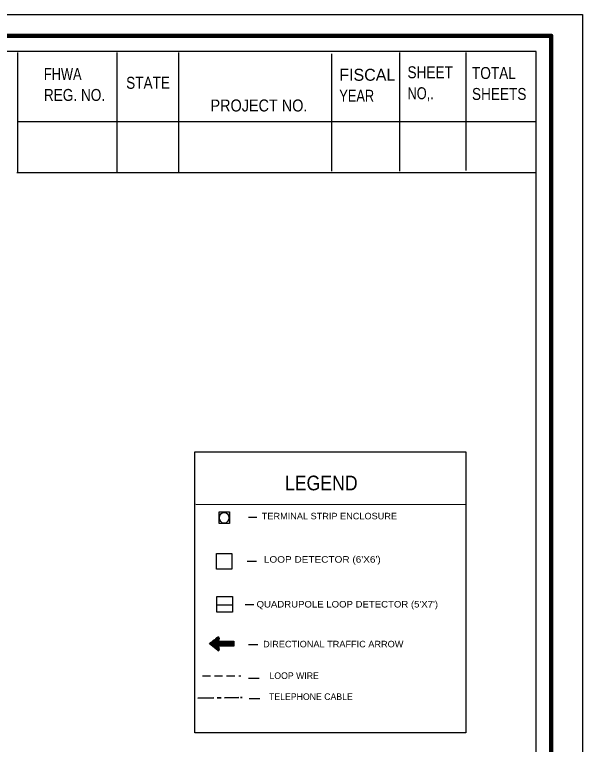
# Model space of a CAD drawing. Extents: x -3227 to 12266, y -3528 to 2100.
# Drawn here: x 1294 to 4033, y -1437 to 2082 of the extents above; entities that cross this region are included whole.
import ezdxf

# ---------------------------------------------------------------- set-up
doc = ezdxf.new("R2010")
doc.units = 0
doc.header["$LTSCALE"] = 13
doc.linetypes.add('LONG_DASH_SHORT_DASH', pattern=[9.9, 6, -1.2, 1.5, -1.2])
doc.linetypes.add('MEDIUM_DASHED', pattern=[4.5, 3, -1.5])
doc.layers.add('1', color=7, linetype='Continuous', lineweight=13)

msp = doc.modelspace()

# ---------------------------------------------------------------- linework, layer by layer
at = {"layer": '1', "lineweight": 25}
for p, q in [((3150.93, 1900.2), (3150.93, 1326.81)), ((1307.78, 1899.09), (1307.78, 1323.09)), ((1786.73, 1899.93), (1786.73, 1324.59)), ((2084.43, 1899.98), (2084.43, 1323.09)), ((2821.76, 1893.09), (2821.76, 1327.03)), ((3470.04, 1899.93), (3470.04, 1330.59)), ((1307.88, 1566.11), (3601.07, 1566.11)), ((1309.95, 1566.11), (3807.37, 1566.11)), ((1304.57, 1321.54), (3810.18, 1321.54)), ((2168.09, -278.18), (3470.73, -279.69)), ((2422.21, -340.93), (2462.23, -340.93)), ((2415.84, -552.46), (2460.85, -552.46)), ((2269.92, -764.39), (2344.34, -764.39)), ((2405.41, -762.72), (2448, -762.72)), ((2233.66, -951.87), (2273.97, -920.05)), ((2234.1, -952.2), (2236.13, -950.04)), ((2234.44, -952.31), (2237.8, -948.48)), ((2234.8, -952.7), (2239.69, -947.26)), ((2234.99, -952.86), (2241.36, -945.76)), ((2235.33, -953.03), (2243.2, -944.32)), ((2235.64, -953.42), (2244.97, -942.93)), ((2235.93, -953.7), (2246.7, -941.6)), ((2236.28, -953.76), (2248.48, -940.26)), ((2236.62, -954.14), (2250.21, -938.71)), ((2236.92, -954.43), (2252.13, -937.43)), ((2237.31, -954.59), (2253.77, -935.87)), ((2237.46, -954.76), (2255.64, -934.54)), ((2237.8, -955.2), (2257.33, -933.04)), ((2238.16, -955.31), (2259.15, -931.76)), ((2238.5, -955.54), (2260.89, -930.32)), ((2238.7, -955.7), (2262.66, -928.88)), ((2238.99, -956.04), (2264.53, -927.65)), ((2239.39, -956.31), (2266.17, -926.16)), ((2239.74, -956.42), (2268.1, -924.71)), ((2239.98, -956.81), (2269.73, -923.33)), ((2240.32, -957.09), (2271.61, -921.93)), ((2240.68, -957.26), (2273.34, -920.44)), ((2240.92, -957.59), (2274.67, -919.66)), ((2241.26, -957.82), (2275.41, -919.33)), ((2241.51, -957.92), (2276, -919.16)), ((2241.81, -958.26), (2276.65, -919.16)), ((2242.16, -958.59), (2277.04, -919.33)), ((2242.5, -958.76), (2277.48, -919.44)), ((2242.74, -958.97), (2277.79, -919.54)), ((2243.05, -959.2), (2278.23, -919.77)), ((2243.34, -959.48), (2278.57, -920.05)), ((2243.73, -959.75), (2278.82, -920.16)), ((2244.03, -959.81), (2279.17, -920.55)), ((2244.33, -960.25), (2279.36, -920.88)), ((2244.72, -960.48), (2279.66, -921.21)), ((2244.97, -960.59), (2279.8, -921.55)), ((2245.32, -960.98), (2280, -921.93)), ((2245.57, -961.25), (2280.16, -922.43)), ((2245.86, -961.36), (2280.3, -922.77)), ((2246.2, -961.7), (2280.3, -923.43)), ((2246.5, -961.98), (2280.3, -923.94)), ((2246.9, -962.15), (2280.16, -924.66)), ((2247.1, -962.31), (2280, -925.44)), ((2247.39, -962.76), (2279.8, -926.26)), ((2247.74, -962.86), (2279.66, -926.99)), ((2248.09, -963.14), (2279.46, -927.71)), ((2248.38, -963.26), (2279.36, -928.6)), ((2248.72, -963.64), (2279.17, -929.27)), ((2249.03, -963.87), (2278.97, -930.26)), ((2249.22, -964.03), (2278.82, -930.99)), ((2249.57, -964.37), (2278.62, -931.76)), ((2249.91, -964.64), (2278.37, -932.6)), ((2250.21, -964.87), (2278.23, -933.38)), ((2250.46, -965.14), (2278.03, -934.15)), ((2250.8, -965.42), (2277.79, -934.88)), ((2251.14, -965.48), (2277.64, -935.71)), ((2251.4, -965.75), (2277.48, -936.43)), ((2251.79, -966.14), (2277.33, -937.43)), ((2252.13, -966.31), (2277.14, -938.21)), ((2252.44, -966.53), (2276.94, -938.93)), ((2252.59, -966.86), (2277.04, -939.43)), ((2253.03, -967.03), (2277.64, -939.43)), ((2253.27, -967.3), (2278.18, -939.43)), ((2253.61, -967.36), (2278.62, -939.43)), ((2253.97, -967.75), (2279.17, -939.43)), ((2254.26, -968.03), (2279.66, -939.43)), ((2254.51, -968.31), (2280.3, -939.43)), ((2254.86, -968.58), (2280.7, -939.43)), ((2255.1, -968.75), (2281.28, -939.43)), ((2255.45, -968.92), (2281.83, -939.43)), ((2255.79, -969.25), (2282.38, -939.43)), ((2256.09, -969.52), (2282.87, -939.43)), ((2256.39, -969.69), (2283.36, -939.43)), ((2256.63, -969.92), (2283.86, -939.43)), ((2256.93, -970.31), (2284.35, -939.43)), ((2257.33, -970.42), (2284.95, -939.43)), ((2257.62, -970.69), (2285.54, -939.43)), ((2258.02, -970.92), (2286.03, -939.43)), ((2258.31, -971.19), (2286.53, -939.43)), ((2258.51, -971.42), (2287.02, -939.43)), ((2258.86, -971.75), (2287.57, -939.43)), ((2259.15, -971.91), (2288.06, -939.43)), ((2259.45, -972.25), (2288.61, -939.43)), ((2259.85, -972.3), (2289.15, -939.43)), ((2260.14, -972.7), (2289.69, -939.43)), ((2260.44, -972.97), (2290.23, -939.43)), ((2260.68, -973.08), (2290.78, -939.43)), ((2260.99, -973.36), (2291.27, -939.43)), ((2261.38, -973.7), (2291.81, -939.43)), ((2261.67, -973.81), (2292.36, -939.43)), ((2262.01, -974.08), (2292.75, -939.43)), ((2262.37, -974.42), (2293.45, -939.43)), ((2262.51, -974.58), (2293.84, -939.43)), ((2262.86, -974.86), (2294.49, -939.43)), ((2263.21, -975.08), (2294.98, -939.43)), ((2263.5, -975.3), (2295.42, -939.43)), ((2263.85, -975.59), (2295.97, -939.43)), ((2264.14, -975.8), (2296.46, -939.43)), ((2264.49, -976.14), (2297.1, -939.43)), ((2264.69, -976.3), (2297.64, -939.43)), ((2277.04, -963.14), (2298.14, -939.43)), ((2277.64, -963.14), (2298.63, -939.43)), ((2278.18, -963.14), (2299.17, -939.43)), ((2278.62, -963.14), (2299.67, -939.43)), ((2279.17, -963.14), (2300.16, -939.43)), ((2279.66, -963.14), (2300.76, -939.43)), ((2280.16, -963.14), (2301.2, -939.43)), ((2280.7, -963.14), (2301.75, -939.43)), ((2281.28, -963.14), (2302.24, -939.43)), ((2281.83, -963.14), (2302.88, -939.43)), ((2282.38, -963.14), (2303.38, -939.43)), ((2282.87, -963.14), (2303.82, -939.43)), ((2283.36, -963.14), (2304.51, -939.43)), ((2283.86, -963.14), (2304.96, -939.43)), ((2284.35, -963.14), (2305.5, -939.43)), ((2284.89, -963.14), (2305.95, -939.43)), ((2285.54, -963.14), (2306.54, -939.43)), ((2286.03, -963.14), (2307.03, -939.43)), ((2286.53, -963.14), (2307.57, -939.43)), ((2287.02, -963.14), (2308.17, -939.43)), ((2287.57, -963.14), (2308.61, -939.43)), ((2288.06, -963.14), (2309.26, -939.43)), ((2288.61, -963.14), (2309.75, -939.43)), ((2289.15, -963.14), (2310.25, -939.43)), ((2289.69, -963.14), (2310.74, -939.43)), ((2290.14, -963.14), (2311.28, -939.43)), ((2290.78, -963.14), (2311.83, -939.43)), ((2291.27, -963.14), (2312.32, -939.43)), ((2291.81, -963.14), (2312.77, -939.43)), ((2292.36, -963.14), (2313.36, -939.43)), ((2292.75, -963.14), (2313.9, -939.43)), ((2293.45, -963.14), (2314.49, -939.43)), ((2293.84, -963.14), (2314.99, -939.43)), ((2294.49, -963.14), (2315.43, -939.43)), ((2294.98, -963.14), (2315.97, -939.43)), ((2295.42, -963.14), (2316.62, -939.43)), ((2295.97, -963.14), (2317.01, -939.43)), ((2296.46, -963.14), (2317.66, -939.43)), ((2297.1, -963.14), (2318.15, -939.43)), ((2297.55, -963.14), (2318.65, -939.43)), ((2298.09, -963.14), (2319.14, -939.43)), ((2298.63, -963.14), (2319.69, -939.43)), ((2299.17, -963.14), (2320.28, -939.43)), ((2299.67, -963.14), (2320.67, -939.43)), ((2300.16, -963.14), (2321.36, -939.43)), ((2300.76, -963.14), (2321.85, -939.43)), ((2301.2, -963.14), (2322.35, -939.43)), ((2301.75, -963.14), (2322.89, -939.43)), ((2302.24, -963.14), (2323.39, -939.43)), ((2302.88, -963.14), (2323.88, -939.43)), ((2303.38, -963.14), (2324.38, -939.43)), ((2303.82, -963.14), (2324.97, -939.43)), ((2304.51, -963.14), (2325.41, -939.43)), ((2304.96, -963.14), (2326.06, -939.43)), ((2305.5, -963.14), (2326.55, -939.43)), ((2305.95, -963.14), (2327.1, -939.43)), ((2306.54, -963.14), (2327.54, -939.43)), ((2307.03, -963.14), (2328.08, -939.43)), ((2307.57, -963.14), (2328.68, -939.43)), ((2308.17, -963.14), (2329.17, -939.43)), ((2308.61, -963.14), (2329.76, -939.43)), ((2309.16, -963.14), (2330.16, -939.43)), ((2309.75, -963.14), (2330.75, -939.43)), ((2310.25, -963.14), (2331.29, -939.43)), ((2310.74, -963.14), (2331.78, -939.43)), ((2311.28, -963.14), (2332.28, -939.43)), ((2311.83, -963.14), (2332.82, -939.43)), ((2312.27, -963.14), (2333.42, -939.43)), ((2312.77, -963.14), (2333.96, -939.43)), ((2313.36, -963.14), (2334.51, -939.43)), ((2313.9, -963.14), (2334.95, -939.43)), ((2314.49, -963.14), (2335.45, -939.43)), ((2314.99, -963.14), (2335.94, -939.43)), ((2315.43, -963.14), (2336.53, -939.43)), ((2315.97, -963.14), (2336.98, -939.43)), ((2316.62, -963.14), (2337.62, -939.43)), ((2316.96, -963.14), (2338.16, -939.43)), ((2317.66, -963.14), (2338.65, -939.43)), ((2318.15, -963.14), (2339.15, -939.43)), ((2318.65, -963.14), (2339.69, -939.43)), ((2319.14, -963.14), (2340.19, -939.43)), ((2319.69, -963.14), (2340.78, -939.43)), ((2320.28, -963.14), (2341.18, -939.43)), ((2320.67, -963.14), (2341.82, -939.43)), ((2321.36, -963.14), (2342.36, -939.43)), ((2321.85, -963.14), (2342.91, -939.43)), ((2322.35, -963.14), (2343.4, -939.43)), ((2322.89, -963.14), (2343.9, -939.43)), ((2323.39, -963.14), (2344.49, -939.43)), ((2323.88, -963.14), (2344.89, -939.43)), ((2324.38, -963.14), (2345.57, -939.43)), ((2324.87, -963.14), (2346.07, -939.43)), ((2325.41, -963.14), (2346.56, -939.43)), ((2326.06, -963.14), (2347.05, -939.43)), ((2326.55, -963.14), (2347.55, -939.43)), ((2327.05, -963.14), (2348.09, -939.43)), ((2327.54, -963.14), (2348.59, -939.43)), ((2328.08, -963.14), (2349.23, -939.43)), ((2328.68, -963.14), (2349.78, -939.43)), ((2329.17, -963.14), (2350.22, -939.43)), ((2329.71, -963.14), (2350.76, -939.43)), ((2330.16, -963.14), (2351.31, -939.43)), ((2330.75, -963.14), (2351.8, -939.43)), ((2331.29, -963.14), (2351.85, -939.93)), ((2331.78, -963.14), (2351.85, -940.6)), ((2332.28, -963.14), (2351.85, -941.2)), ((2332.82, -963.14), (2351.85, -941.71)), ((2333.42, -963.14), (2351.85, -942.43)), ((2333.96, -963.14), (2351.85, -942.82)), ((2334.51, -963.14), (2351.85, -943.42)), ((2334.95, -963.14), (2351.85, -944.09)), ((2335.45, -963.14), (2351.85, -944.7)), ((2335.94, -963.14), (2351.85, -945.31)), ((2336.48, -963.14), (2351.85, -945.87)), ((2336.98, -963.14), (2351.85, -946.54)), ((2337.62, -963.14), (2351.85, -947.04)), ((2338.16, -963.14), (2351.85, -947.65)), ((2338.65, -963.14), (2351.85, -948.15)), ((2339.15, -963.14), (2351.85, -948.82)), ((2339.69, -963.14), (2351.85, -949.53)), ((2340.19, -963.14), (2351.85, -950.04)), ((2274.33, -983.91), (2233.66, -951.87)), ((2233.76, -951.92), (2234.25, -951.43)), ((2265.03, -976.47), (2276.94, -963.26)), ((2265.38, -976.75), (2276.94, -963.76)), ((2265.73, -977.14), (2277.14, -964.14)), ((2265.93, -977.25), (2277.24, -964.7)), ((2266.17, -977.58), (2277.33, -965.14)), ((2266.51, -977.75), (2277.48, -965.48)), ((2266.91, -978.02), (2277.64, -966.14)), ((2267.26, -978.31), (2277.64, -966.53)), ((2267.55, -978.63), (2277.79, -967.03)), ((2267.85, -978.75), (2277.93, -967.36)), ((2268.14, -978.97), (2277.98, -968.03)), ((2268.54, -979.13), (2278.18, -968.41)), ((2268.74, -979.47), (2278.18, -968.87)), ((2269.08, -979.75), (2278.32, -969.31)), ((2269.39, -979.86), (2278.37, -969.81)), ((2269.73, -980.3), (2278.52, -970.31)), ((2269.97, -980.53), (2278.62, -970.75)), ((2270.32, -980.63), (2278.72, -971.19)), ((2270.57, -980.91), (2278.91, -971.75)), ((2270.91, -981.24), (2278.97, -972.25)), ((2271.26, -981.36), (2279.02, -972.58)), ((2271.61, -981.64), (2279.17, -973.08)), ((2271.9, -982.02), (2279.36, -973.58)), ((2272.3, -982.14), (2279.46, -974.08)), ((2272.59, -982.41), (2279.46, -974.42)), ((2272.74, -982.64), (2279.66, -974.92)), ((2273.14, -982.91), (2279.76, -975.47)), ((2273.43, -983.13), (2279.8, -975.97)), ((2273.68, -983.31), (2280, -976.41)), ((2274.03, -983.69), (2280.05, -976.8)), ((2274.28, -983.91), (2280.16, -977.25)), ((2274.67, -984.02), (2280.3, -977.75)), ((2274.96, -984.3), (2280.4, -978.25)), ((2275.36, -984.36), (2280.5, -978.69)), ((2275.81, -984.69), (2280.6, -979.13)), ((2276.25, -984.75), (2280.7, -979.75)), ((2276.8, -984.8), (2280.7, -980.3)), ((2277.33, -984.75), (2280.7, -980.91)), ((2277.98, -984.36), (2280.5, -981.69)), ((2279.17, -983.69), (2279.8, -983.13)), ((2340.78, -963.14), (2351.85, -950.64)), ((2341.18, -963.14), (2351.85, -951.15)), ((2341.77, -963.14), (2351.85, -951.75)), ((2342.36, -963.14), (2351.85, -952.31)), ((2342.91, -963.14), (2351.85, -953.03)), ((2343.4, -963.14), (2351.85, -953.42)), ((2343.85, -963.14), (2351.85, -954.2)), ((2344.49, -963.14), (2351.85, -954.76)), ((2344.89, -963.14), (2351.85, -955.31)), ((2345.57, -963.14), (2351.85, -955.98)), ((2346.07, -963.14), (2351.85, -956.42)), ((2346.51, -963.14), (2351.85, -957.15)), ((2347.05, -963.14), (2351.85, -957.76)), ((2347.55, -963.14), (2351.85, -958.26)), ((2348.09, -963.14), (2351.85, -958.97)), ((2348.59, -963.14), (2351.85, -959.48)), ((2349.18, -963.14), (2351.85, -960.09)), ((2349.78, -963.14), (2351.85, -960.59)), ((2350.22, -963.14), (2351.85, -961.25)), ((2350.76, -963.14), (2351.85, -961.81)), ((2351.31, -963.14), (2351.85, -962.42)), ((2351.8, -963.14), (2351.85, -963.14)), ((2422.9, -954.76), (2466.63, -954.76)), ((2422.9, -1117.09), (2474.34, -1117.09)), ((2425.12, -1215.77), (2476.56, -1215.77))]:
    msp.add_line(p, q, dxfattribs=at)
at = {"layer": '1', "linetype": 'MEDIUM_DASHED', "lineweight": 25}
msp.add_line((2199.91, -1106.25), (2385.9, -1105.64), dxfattribs=at)
at = {"layer": '1', "linetype": 'LONG_DASH_SHORT_DASH', "lineweight": 35}
for p, q in [((2177.44, -1213.67), (2375.86, -1210.07)), ((2384.1, -1209.92), (2392.41, -1209.77))]:
    msp.add_line(p, q, dxfattribs=at)
at = {"layer": '1', "lineweight": 25}
for points in [[(4032.58, 2082.23), (4032.58, -3527.77), (-3227.42, -3527.77), (-3227.42, 2082.23)], [(3809.2, 1903.65), (-3017.58, 1903.65), (-3017.58, -3253.49), (3809.2, -3253.49)], [(2164.04, -25.28), (3470.78, -25.28), (3470.78, -1380.54), (2164.04, -1380.54)], [(2280, -314.5), (2330.35, -314.5), (2330.35, -371.09), (2280, -371.09)], [(2267.31, -515.48), (2341.77, -515.48), (2341.77, -591.73), (2267.31, -591.73)], [(2269.92, -722.85), (2344.34, -722.85), (2344.34, -798.99), (2269.92, -798.99)]]:
    msp.add_lwpolyline(points, close=True, dxfattribs=at)
at = {"layer": '1', "lineweight": 106}
msp.add_lwpolyline([(-3099.2, -3323.96), (3882.18, -3323.96), (3882.18, 1980.5), (-3099.2, 1980.5)], close=True, dxfattribs=at)
at = {"layer": '1', "lineweight": 25}
msp.add_lwpolyline([(2280.16, -924.71), (2276.94, -939.43), (2351.85, -939.43), (2351.85, -963.14), (2276.94, -963.14), (2280.6, -979.13)], dxfattribs=at)
msp.add_ellipse((2304.99, -343.79), major_axis=(0, -25.9), ratio=0.889753, dxfattribs=at)
for centre, major_axis, start_param, end_param in [((2276.24, -923.73), (0, 4.49), 4.4592902, 6.8964437), ((2276.64, -980.3), (0, -4.49), 5.6720666, 8.1107902)]:
    msp.add_ellipse(centre, major_axis=major_axis, ratio=0.889753, start_param=start_param, end_param=end_param, dxfattribs=at)

# ---------------------------------------------------------------- texts
at = {"layer": '1'}
for s, height, width, p in [('SHEET', 57.76, 0.85, (3188.89, 1775.3)), ('TOTAL', 57.76, 0.85, (3499.98, 1771.75)), ('FHWA', 57.76, 0.8, (1435.36, 1766.98)), ('STATE', 57.76, 0.85, (1832.13, 1724.54)), ('REG. NO.', 57.76, 0.85, (1435.36, 1665.9)), ('NO,.', 57.76, 0.8, (3188.89, 1674.23)), ('SHEETS', 57.76, 0.85, (3499.98, 1670.67)), ('YEAR', 57.76, 0.8, (2860, 1662.01)), ('PROJECT NO.', 57.76, 0.9, (2239.04, 1615.09)), ('LEGEND', 70.85, 0.9, (2597.92, -211.6)), ('TERMINAL STRIP ENCLOSURE', 31.43, 1.05, (2486.3, -351.49)), ("LOOP DETECTOR (6'X6')", 31.43, 1.15, (2496.28, -560.35)), ("QUADRUPOLE LOOP DETECTOR (5'X7')", 31.41, 1.1, (2461.1, -776.55)), ('DIRECTIONAL TRAFFIC ARROW', 31.43, 1.05, (2492.63, -968.58))]:
    msp.add_text(s, height=height, dxfattribs=dict(at, width=width)).set_placement(p)
for s, height, p in [('FISCAL', 57.76, (2860, 1763.09)), ('LOOP WIRE', 31.43, (2523.4, -1120.86)), ('TELEPHONE CABLE', 31.43, (2521.13, -1222.04))]:
    msp.add_text(s, height=height, dxfattribs=at).set_placement(p)

doc.saveas('drawing.dxf')
